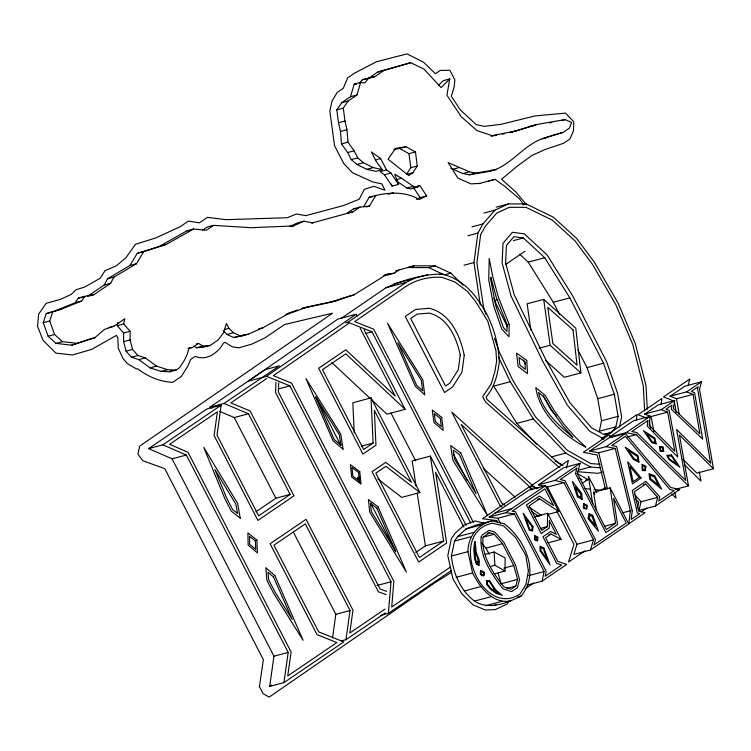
<?xml version="1.0" encoding="UTF-8"?>
<svg xmlns="http://www.w3.org/2000/svg" width="751" height="751" viewBox="0 0 751 751"><rect width="100%" height="100%" fill="white"/><g stroke="black" fill="none" stroke-linecap="round" stroke-linejoin="round"><path stroke-width="1.13" d="M493.961 573.961L504.982 571.023L505.132 557.909L494.074 552.004L485.259 554.351M547.704 514.454L558.735 511.525L539.603 498.767L529.089 505.911L541.743 530.413L547.366 526.592L547.648 513.318L534.412 516.838M275.955 382.221L275.561 392.501L378.429 591.807L386.108 594.595M278.724 382.85L278.368 391.938L380.072 588.981L386.662 591.375M380.879 615.322L388.37 613.332L391.008 581.781L289.886 385.864L266.549 376.326L248.346 381.17L337.856 319.081L356.049 314.247L357.11 316.312M478.19 563.879C479.194 557.589 473.562 552.586 475.045 546.108L474.679 549.572L475.467 558.81L477.082 563.438L478.978 565.315L476.453 564.292L474.594 558.969L473.778 549.432L474.548 542.128L475.158 541.452L476.312 552.98L478.716 558.34L479.288 561.795L478.978 565.315M636.416 419.987L637.008 414.543L601.645 438.584L603.917 439.053M611.858 437.467L609.643 437.016L633.637 420.701L650.178 416.307L649.193 425.385L674.849 451.342L667.648 412.149L661.237 409.68L644.696 414.073L651.108 416.552L667.648 412.149M615.229 448.422L598.688 452.815L589.601 451.041L606.132 446.638L615.229 448.422L630.352 510.736L628.869 523.719L645.034 512.726L638.735 511.121L634.351 491.774L645.719 484.038L657.632 497.34L655.473 506.005L638.932 510.408L641.091 501.743L635.139 495.087M480.302 304.925L473.965 262.568L477.88 233.11L482.949 223.939L494.928 210.139L508.343 203.934L526.113 203.906L553.393 217.199L576.665 238.433L594.529 262.428L618.242 303.395L635.299 343.601L645.963 385.432L647.278 409.342M172.092 458.833L273.955 656.186L269.693 686.405L283.916 682.621L288.187 652.403L186.323 455.05L172.092 458.833L148.642 448.6L206.947 408.957L221.169 405.174L217.03 435.167L258.654 515.815L290.121 494.421L248.487 413.773L224.051 403.447L209.82 407.23L211.951 408.131M332.533 637.871L335.819 614.327L293.219 531.802M341.602 640.856L345.976 639.692L350.041 610.544L305.31 523.888L273.974 545.198L318.696 631.863L343.798 641.898L283.916 682.621M661.021 404.047L661.931 398.481L637.993 414.759L646.733 418.129M644.696 414.073L658.12 404.949L674.661 400.546L673.356 408.506L699.904 433.787L693.042 394.369L686.667 391.862L670.127 396.265L676.501 398.772L693.042 394.369M438.565 85.37L443.297 80.648L449.783 78.921L446.92 95.227L461.302 116.781L477.054 130.618L492.112 135.649L516.472 130.862L536.89 124.469L565.118 119.597L571.539 122.46L569.549 127.98L562.987 132.448L542.166 138.775M398.809 270.116L394.313 273.167L387.112 274.19L353.918 294.89L336.401 300.719L308.351 306.708L287.99 313.984L262.794 327.802L248.309 334.176L240.245 335.819L233.495 332.749L228.952 328.347L226.426 323.456L223.46 332.928L218.156 339.996L210.139 345.46L202.967 346.023L198.461 343.385L192.397 347.516L189.008 347.816L187.459 353.683L184.436 360.217L179.451 367.802L176.128 370.065L169.642 371.792L161.08 371.398L150.069 367.868L138.832 359.607L131.481 357.223L126.055 351.205L123.624 341.649L123.624 333.003L117.222 325.652L117.869 322.545M176.128 370.065L167.557 369.67L156.555 366.141L145.319 357.88L137.968 355.505L132.542 349.478L130.111 339.921L130.101 331.275L123.708 323.925L124.788 318.762L113.88 326.178L104.436 329.464L94.767 337.772L71.589 345.188L56.062 343.385L48.083 336.213L43.239 322.733L46.224 313.599L61.873 308.971L81.634 301.01L84.816 296.335L93.997 294.636L110.688 283.287L113.945 277.1L136.419 263.751L143.741 251.594L166.45 244.319L193.58 229.017L206.394 230.247L213.566 225.375L250.918 227.703L293.378 225.957L304.014 221.179L312.594 222.916M451.389 556.059L454.533 541.077L457.5 536.712L465.995 528.957L475.524 525.287L492.055 520.884L504.203 523.766C525.465 539.781 540.053 572.966 521.194 596.041C507 602.828 489.183 610.704 474.463 601.091C460.307 590.202 453.266 573.454 451.389 556.059L467.929 551.656C467.976 536.768 477.505 524.282 492.055 520.884M577.913 349.994L587.019 367.624L597.777 398.678L601.551 420.72L599.336 431.205L615.876 426.803L618.092 416.326L614.309 394.275L603.56 363.231L569.831 297.884L544.757 257.743L523.344 237.954L513.909 236.687L506.409 245.511L505.601 262.859L514.182 294.674L545.949 360.011L569.971 402.78L591.563 427.835L603.504 434.294L611.521 432.557L615.876 426.803M619.519 426.962L621.64 416.899L617.622 393.44L606.592 361.616L572.6 295.753L547.075 254.889L524.348 233.89L512.379 232.284L503.029 243.286L502.119 262.944L511.046 296.054L543.104 361.982L567.437 405.315L589.854 431.337L603.447 438.678M527.756 584.973L542.091 581.161L544.128 571.539L514.36 513.872L505.714 512.726L489.173 517.129L497.829 518.265L514.36 513.872M637.336 507.948L638.744 502.306L635.768 498.993M566.432 468.033L568.432 460.438L530.544 486.207L538.223 488.094M547.423 487.033L576.965 544.278L573.877 554.407L590.417 550.014L593.506 539.875L563.963 482.64L547.423 487.033L538.439 484.827L563.56 467.742L580.101 463.348L577.425 473.524L606.357 529.596L615.585 523.316L610.122 487.85L593.581 492.252L596.407 510.558M489.511 532.788L483.757 536.702L482.959 537.988C481.56 556.134 493.022 573.107 503.893 586.813L511.215 589.188L515.796 586.071L517.608 579.387L513.75 565.484L502.522 543.724L494.167 534.252L489.511 532.788L487.305 533.37M688.066 385.488L689.85 378.983L663.48 396.913L674.285 401.175L676.247 412.477M670.127 396.265L685.015 386.145L701.547 381.743L699.5 389.225L713.45 468.746L696.909 473.149L682.809 459.161M386.512 169.914L380.025 171.632L384.456 174.776L392.088 186.117L398.565 184.389L390.942 173.059L386.512 169.914L380.663 158.592L371.37 151.937L376.439 161.756L382.315 169.613L375.829 171.341L366.76 169.332L356.922 164.441L351.271 159.616L347.619 152.547L341.498 143.873L340.485 131.472L338.494 122.76L336.805 109.843L341.667 102.718L350.445 96.748L354.219 84.112L360.705 82.385L364.789 83.004L368.75 78.057L375.04 76.564L384.24 70.312L410.731 62.68L424.09 69.158L441.1 87.585L449.783 78.921M341.667 102.718L348.145 100.991L356.932 95.02L360.705 82.385M78.066 343.46L62.54 341.658L54.56 334.486L49.726 321.006L52.701 311.872L61.873 308.971M93.997 294.636L87.52 296.354L104.201 285.014L107.459 278.828L129.932 265.478L136.419 263.751M363.587 206.854L369.239 197.222C385.601 192.463 403.916 190.388 419.227 199.494L426.671 195.88L419.715 185.459L417.556 186.032M366.263 206.957L369.511 206.093L375.725 195.504M129.932 265.478L137.255 253.322L166.45 244.319M508.849 601.082L507.009 604.048L495.341 609.596L485.324 610L473.036 604.818L461.818 593.759L452.919 578.843L447.803 555.609L451.332 538.777L454.956 533.463L464.118 525.08L474.932 520.922L483.503 522.949M393.777 149.383L399.57 148.454L408.966 153.692L410.788 167.717L406.413 174.448L412.9 172.721L417.274 165.99L415.453 151.965L406.056 146.736L395.627 148.407L388.032 159.165L408.722 175.556L412.9 172.721M55.396 310.698L75.156 302.728L78.339 298.063L84.816 296.335M336.805 109.843L343.291 108.125L348.145 100.991M476.453 564.292L477.082 563.438M359.626 83.079L362.264 79.784L368.75 78.057M266.549 376.326L356.049 314.247M348.567 323.512L273.373 375.678L291.557 383.104L393.862 581.302L391.722 606.996L450.581 566.977M341.095 318.48L385.911 287.783C403.409 279.926 422.682 274.331 441.973 274.012C456.702 277.541 469.15 287.145 477.57 299.583C491.06 317.523 498.345 339.677 499.321 362.01C497.584 374.599 494.59 387.366 485.981 397.166L487.296 399.701L558.941 463.348L561.936 465.029M345.685 322.855L347.929 322.254L406.084 282.414L414.148 278.452L427.695 274.669M362.264 79.784L368.553 78.292L377.753 72.03L410.731 62.68M202.601 230.144L207.079 227.093L213.566 225.375M360.02 207.079L353.533 208.797L346.68 213.462L353.158 211.735L360.02 207.079L369.511 206.093M396.904 181.216L406.826 188.032L410.694 188.905L417.18 187.177L419.715 185.459M169.642 371.792L171.303 370.656M450.872 168.318L462.888 173.537L469.262 174.814L490.103 171.284L492.046 169.97M490.103 171.284C512.435 165.736 524.733 141.995 547.563 137.339M383.714 275.476L387.826 274.894L389.628 273.674M209.82 407.23L265.15 369.605L279.381 365.821L224.051 403.447M148.642 448.6L162.864 444.817L221.169 405.174M266.671 378.532L230.876 402.874L250.177 411.032L293.97 495.876L257.912 520.396L214.11 435.533L217.386 411.811L169.623 444.292L188.013 452.318L291.106 652.046L287.727 675.956L336.842 642.565L317.025 634.642L270.116 543.752L306.051 519.317L352.961 610.188L349.778 633.037L384.991 609.089M505.733 264.361L525.08 251.21M255.875 511.825L275.889 498.213L290.121 494.421M354.219 432.858L352.829 402.733L371.022 397.889L373.106 443.081L363.662 449.502L322.479 369.708L345.845 353.824L405.127 409.333L386.934 414.176L371.689 399.898M359.813 482.142L357.664 477.974L359.494 476.735M415.725 552.464L425.404 545.883L443.597 541.039L430.342 456.092L412.149 460.936L416.092 486.188M443.597 541.039L419.396 557.495L375.857 473.139L385.92 466.296L419.884 492.553L401.691 497.387L377.819 478.941M489.173 517.129L528.882 490.131L545.423 485.728L558.735 511.525M589.601 451.041L608.911 437.899L625.452 433.505L670.643 487.437L679.674 489.549L655.473 506.005M505.714 512.726L545.423 485.728M538.439 484.827L554.98 480.424L580.101 463.348M609.643 437.016L626.184 432.614L650.178 416.307M606.132 446.638L625.452 433.505M686.667 391.862L701.547 381.743M661.237 409.68L674.661 400.546M269.693 686.405L271.618 685.09M345.976 639.692L385.329 612.929M388.37 613.332L451.398 570.478M582.232 483.381L587.911 479.514L576.918 473.383M535.726 516.829L537.66 515.515M547.864 542.898L561.1 539.378L551.027 534.055L545.611 537.735L557.815 561.382L566.667 564.442L542.091 581.161M525.127 588.831L533.67 583.029M641.157 511.9L646.949 507.958M585.001 550.84L568.545 562.03L573.942 544.315L557.007 511.506M590.417 550.014L628.756 523.945L610.122 487.85M451.623 572.337L433.825 583.471L269.158 697.106L263.057 693.624L259.414 686.574L263.376 659.707L164.76 468.633L142.859 460.776L137.874 454.139L139.648 446.16L332.562 313.186L284.638 324.498L265.15 337.743L252.139 344.005L238.959 347.816L232.209 346.784L224.962 342.259L223.197 343.46C218.306 352.735 205.981 361.447 195.363 356.256L190.604 359.494L187.928 365.972L181.366 376.411L172.646 382.343C159.85 381.818 147.684 376.476 137.63 368.75L136.325 368.872L127.454 363.653L122.854 358.311L118.217 348.004L117.86 338.138L116.433 335.368L91.829 349.337L72.396 355.007L55.874 353.101L43.042 340.269L37.55 326.234L38.667 314.068L46.205 303.291L60.624 299.358L71.401 294.27L75.935 289.811L84.732 286.985L100.202 278.245L104.98 270.735L116.367 265.76L125.915 257.846L135.462 244.272L155.729 237.964L179.921 226.868L188.435 221.085L199.428 222.822L207.464 217.358L226.079 219.677L287.333 217.724L296.392 213.997L305.882 215.64L343.836 205.445L359.213 199.231L364.263 189.374L373.716 186.295L385.056 190.2L381.761 183.807L372.965 182.033L352.435 172.683L343.751 163.549L334.542 145.703L329.849 111.157L332.036 100.925L337.274 92.373L343.282 88.289L347.629 77.879L354.923 72.922L376.42 61.76L407.004 53.894L423.508 62.192L435.392 73.701L440.208 70.425L449.905 70.284L454.871 79.897L454.064 87.492L451.276 96.222L460.438 110.012L476.303 124.657L484.348 126.356L500.823 124.375L534.975 115.945L565.531 113.11L573.811 121.831L573.407 131.059L569.896 138.973L563.588 143.263L545.076 149.515L531.905 155.485L516.679 166.638L501.565 179.273L515.853 192.003L526.611 204.882M159.972 246.046L187.093 230.735L193.58 229.017M605.822 487.577L600.669 490.187L593.947 489.511M416.467 199.409L420.185 197.607L426.671 195.88M494.271 605.372L496.345 604.386M290.083 226.248L297.527 222.906L304.014 221.179M223.225 330.806L227.009 334.477L233.768 337.546L241.822 335.894L244.929 334.533M486.62 584.362L487.361 584.053L487.286 581.471L486.517 580.514L489.68 580.664L495.172 589.235L502.231 595.29L496.214 593.431L490.309 588.981L486.62 584.362L486.517 580.514M286.863 313.796L297.584 309.966M71.589 345.188L87.238 339.856M308.351 306.708L301.864 308.436L329.924 302.446L346.342 296.983M544.391 138.015L556.5 134.166M536.89 124.469L509.985 132.589L516.472 130.862M395.617 270.914L414.176 265.816L435.101 265.882L450.835 273.148L463.104 285.192M311.749 223.094L353.158 211.735M377.753 72.03L384.24 70.312M368.553 78.292L375.04 76.564M350.445 96.748L356.932 95.02M338.494 122.76L344.981 121.033L343.291 108.125M340.485 131.472L346.962 129.745L344.981 121.033M341.498 143.873L347.976 142.146L354.106 150.82L357.758 157.898L363.409 162.714L373.247 167.604L382.315 169.613M347.619 152.547L354.106 150.82M351.271 159.616L357.758 157.898M399.57 148.454L406.056 146.736M356.922 164.441L363.409 162.714M375.265 160.029L380.663 158.592M408.966 153.692L415.453 151.965M366.76 169.332L373.247 167.604M561.87 120.46L565.118 119.597M384.456 174.776L390.942 173.059M410.788 167.717L417.274 165.99M557.58 133.885L562.987 132.448M396.181 179.696L401.578 178.259L413.313 186.304L417.18 187.177M452.928 169.21L459.415 167.482M137.255 253.322L143.741 251.594M406.826 188.032L413.313 186.304M462.888 173.537L469.375 171.81L475.74 173.087L496.589 169.557M387.976 194.256L393.383 192.81M469.262 174.814L475.74 173.087M291.21 226.53L293.378 225.957M107.459 278.828L113.945 277.1M478.819 183.657L495.116 179.329L504.663 186.267L519.551 198.902L523.569 204.572M488.629 181.047L495.116 179.329M104.201 285.014L110.688 283.287M75.156 302.728L81.634 301.01M46.224 313.599L52.701 311.872M43.239 322.733L49.726 321.006M496.214 207.163L508.343 203.934M483.897 213.068L494.928 210.139M522.809 204.788L526.113 203.906M48.083 336.213L54.56 334.486M471.919 226.877L482.949 223.939M108.473 327.614L113.88 326.178M117.222 325.652L123.708 323.925M56.062 343.385L62.54 341.658M467.957 235.758L477.88 233.11M88.28 339.499L94.767 337.772M123.624 333.003L130.101 331.275M123.624 341.649L130.111 339.921M414.176 265.816L407.69 267.544L428.614 267.609L435.101 265.882M384.953 274.772L387.112 274.19M513.421 240.602L523.344 237.954M387.826 274.894L394.313 273.167M126.055 351.205L132.542 349.478M393.965 283.822L414.148 278.452M464.034 265.206L473.965 262.568M347.431 296.617L353.918 294.89M224.633 329.501L228.952 328.347M329.924 302.446L336.401 300.719M385.911 287.783L406.084 282.414M285.831 314.556L287.99 313.984M439.729 274.603L441.973 274.012M131.481 357.223L137.968 355.505M450.835 273.148L444.348 274.866L428.614 267.609M227.009 334.477L233.495 332.749M196.302 343.958L198.461 343.385M138.832 359.607L145.319 357.88M258.466 328.947L262.794 327.802M188.079 348.661L192.397 347.516M233.768 337.546L240.245 335.819M193.777 346.164L196.48 347.751L202.967 346.023M241.822 335.894L248.309 334.176M210.139 345.46L203.652 347.178L196.48 347.751M519.654 254.223L528.216 262.137L544.757 257.743M150.069 367.868L156.555 366.141M161.08 371.398L167.557 369.67M365.296 333.613L372.017 331.829L470.727 523.072M493.905 298.25L494.505 300.456L497.81 299.574M545.564 360.433L564.358 377.302L580.898 372.9L575.782 328.131L543.686 299.396L527.146 303.789L530.854 330.187M528.216 262.137L553.29 302.287L569.831 297.884M278.114 388.999L289.886 385.864M219.386 411.276L234.265 417.556L248.487 413.773M539.115 348.229L550.136 345.291L580.898 372.9M600.697 467.826L590.361 467.019L565.719 453.097L533.36 418.983L510.248 381.705L493.707 386.108L516.819 423.386L536.552 444.188M587.019 367.624L603.56 363.231M361.334 446.216L373.106 443.081M597.777 398.678L614.309 394.275M516.819 423.386L533.36 418.983M357.664 477.974L359.804 477.411M601.551 420.72L618.092 416.326M604.912 434.322L611.521 432.557M551.384 456.908L565.719 453.097M627.301 437.007L636.116 434.66L688.489 485.869L675.262 489.389M578.232 470.248L590.361 467.019M660.683 451.069L662.889 450.487L662.579 447.727L660.354 447.408L660.711 450.544L662.889 450.487M602.34 472.135L597.937 473.308L577.266 471.694M585.667 480.114L587.911 479.514M537.397 499.349L539.603 498.767M495.144 513.074L511.684 508.671M465.995 528.957L482.527 524.555M643.513 484.63L645.719 484.038M457.5 536.712L474.041 532.318M454.533 541.077L471.065 536.683M483.137 537.19L494.167 534.252M677.468 490.14L679.674 489.549M540.748 528.347L547.366 526.592M641.091 501.743L657.632 497.34M481.419 542.964L485.981 548.127L502.522 543.724M622.635 512.783L630.352 510.736M535.594 538.157L537.8 537.575M548.821 534.637L551.027 534.055M377.096 585.48L391.008 581.781M604.564 526.254L615.585 523.316M475.768 562.236L479.072 561.354M490.516 566.442L494.918 565.268L504.982 571.023M576.965 544.278L593.506 539.875M456.073 577.35L472.614 572.947C479.711 587.357 492.722 604.208 510.811 600.969M503.827 568.122L513.75 565.484M335.819 614.327L350.041 610.544M464.221 590.999L480.762 586.597M528.695 575.642L544.128 571.539M517.608 579.387L501.067 583.78L498.101 573.088M491.764 590.033L495.078 589.15M506.972 588.418L515.796 586.071M474.463 601.091L491.004 596.688M273.955 656.186L288.187 652.403M517.88 596.923L521.194 596.041M485.456 605.728L501.997 601.326M491.163 136.288L496.702 135.199M502.241 134.11L504.456 133.678M78.339 298.063L85.22 296.786M530.403 126.196L534.919 125.417M549.601 122.882L551.854 122.488M369.239 197.222L372.552 196.724M353.533 208.797L355.645 208.581M479.851 183.375L470.849 183.882L457.838 178.062L448.112 162.573L469.375 171.81M487.286 581.471L489.361 581.565L494.674 589.882L498.608 593.243L496.439 592.577L490.741 588.277L487.361 584.053M600.011 464.287L590.84 463.564L567.136 450.178L535.397 416.711L512.614 379.978L499.528 352.501L494.477 338.279M187.093 230.735L189.421 230.961M584.973 488.601L590.577 489.164M354.219 84.112L356.265 84.422M626.184 432.614L636.116 434.66M554.98 480.424L563.963 482.64M347.929 322.254L372.017 331.829M162.864 444.817L186.323 455.05M559.805 467.272L557.796 466.155L485.399 401.832L482.696 396.603L491.163 383.996L494.796 371.914L496.627 361.419L495.97 350.755L487.765 321.081L475.627 301.564L467.329 291.275L454.815 281.925L441.945 277.307A95.546 75.673 75.1 0 0 407.464 285.408L354.641 321.597L373.632 329.135L473.412 522.471M578.937 477.955L581.95 479.636M555.092 460.842L562.978 465.291M401.578 178.259L394.773 174.251L398.565 184.389M504.672 505.113L501.828 503.245L461.17 424.465L532.788 489.577M501.95 506.859L500.053 505.611L451.773 412.083L536.214 488.835M528.798 506.991L541.236 515.289M531.398 511.422L539.115 516.566M483.268 468.267L515.205 497.293M331.886 362.63L369.99 398.312M671.835 494.045L675.984 498.11L674.952 492.337M713.45 468.746L679.439 435.017L688.489 485.869M684.349 464.606L700.927 481.053L699.331 471.91M556.125 415.791L550.896 409.717L542.973 395.608M611.323 437.486L609.07 434.791L583.32 452.299L597.148 455.012L605.4 488.985M413.228 187.177L420.185 197.607M553.29 302.287L559.711 314.735M596.904 492.797L588.427 476.359L592.68 503.94M593.581 492.252L594.651 494.318M547.648 513.318L561.1 539.378M531.004 489.821L529.427 486.77L482.442 518.725L496.749 520.603L497.81 522.658M497.829 518.265L500.485 523.419M453.294 453.679L467.206 480.621M485.981 548.127L489.192 554.341M430.342 456.092L466.146 525.475M364.047 329.745L405.127 409.333M463.921 527.164L435.636 472.37L446.667 543.02L418.654 562.067L372.008 471.694L385.732 462.363L411.473 482.255L374.355 410.346L375.96 445.202L362.921 454.073L318.631 368.262L345.817 349.778L395.11 395.937L360.151 328.215M390.999 413.069L415.678 460.879M371.022 397.889L419.884 492.553M316.049 397.345L340.654 445.014M370.562 502.973L395.833 551.919M234.265 417.556L275.889 498.213M494.505 300.456L507.225 326.619M523.513 360.105L525.54 364.291M498.429 356.922L510.248 381.705M391.327 184.089L392.088 186.117M485.935 314.218L483.606 307.647L476.904 262.878L480.649 234.669L485.277 226.304L496.711 213.124L509.234 207.332L525.963 207.314L552.304 220.137L574.975 240.836L592.483 264.352L615.951 304.887L632.774 344.54L643.241 385.639L644.63 410.769M598.688 452.815L607.493 489.07M467.929 551.656L472.614 572.947M651.108 416.552L653.858 431.534M649.333 421.264L650.601 428.136M676.501 398.772L679.242 414.543M417.162 493.078L425.404 545.883M543.686 299.396L550.136 345.291M346.962 129.745L347.976 142.146M494.074 552.004L494.918 565.268M507.075 324.526L506.981 331.454L503.414 327.643L495.641 305.422L490.788 279.926L490.854 277.269L496.402 297.781L507.075 324.526M509.14 324.235L508.981 336.739L501.743 329.013L493.679 305.948L488.713 279.888L489.22 258.447L492.722 276.443L498.307 297.067L509.14 324.235M549.403 520.875L549.253 528.113L541.227 533.567L526.432 504.907L539.396 496.101L553.478 505.489L544.907 488.882L512.041 511.234L515.374 511.675L546.193 571.389L545.16 576.27L561.635 565.062L556.688 563.353L542.954 536.74L550.727 531.455L556.416 534.468L549.403 520.875M534.618 535.585L534.468 539.875L537.613 540.973L537.885 537.096L534.618 535.585M535.181 536.58L535.078 539.368L537.078 540.063L537.256 537.547L535.181 536.58M481.166 536.918C479.251 556.219 491.501 574.29 503.048 588.812L511.647 591.6L517.364 587.723L519.561 579.622L515.421 564.705L503.902 542.382L494.937 532.224L489.07 530.375L482.433 534.881L481.166 536.918M483.869 572.853L483.231 575.191L480.903 573.633L481.203 571.361L483.869 572.853M484.536 572.45L484.235 575.397L483.372 575.979L481.316 575.304L480.255 573.783L480.715 570.319L484.536 572.45M532.215 526.892L531.905 529.915L529.821 529.464L525.672 518.077L532.215 526.892M533.041 526.667L532.6 531.023L529.305 530.309L523.09 513.243L533.041 526.667M647.822 420.616L647.221 426.155L677.74 457.021L669.179 410.45L665.93 409.192L671.995 405.071L671.31 409.248L702.673 439.128L694.591 392.689L691.324 391.402L698.167 386.756L697.595 388.849L710.634 463.217L676.604 429.469L685.672 480.387L636.735 432.538L631.788 431.525L647.822 420.616M632.22 510.821L631.234 519.42L639.777 513.618L637.317 512.989L632.229 490.525L645.813 481.297L659.735 496.843L658.655 501.161L674.304 490.516L669.901 489.483L625.32 436.275L611.736 445.512L616.599 446.46L632.22 510.821M645.118 466.803L644.733 469.844L642.894 469.694L642.725 465.526L645.118 466.803M645.869 466.343L645.316 470.717L642.246 470.464L642.002 464.278L645.869 466.343M460.232 355.007L458.288 369.745L449.774 383.188L445.559 386.052L410.703 318.508L417.077 314.125L429.309 313.101C447.943 317.851 456.561 337.8 460.232 355.007M464.231 355.214L461.996 372.102L452.553 387.028L444.517 392.491L405.287 316.481L415.556 309.431L429.375 308.276C450.365 313.524 460.241 335.8 464.231 355.214M583.846 503.686L583.255 508.089L586.719 509.253L587.244 505.367L583.846 503.686M584.278 504.569L583.856 507.638L586.278 508.455L586.644 505.742L584.278 504.569M528.413 570.835L525.963 584.438L519.945 594.116C481.025 619.2 446.413 532.825 492.374 523.212L503.574 525.86L515.665 537.641L525.681 555.064L528.413 570.835M589.075 513.825L587.939 518.443L598.434 531.201L592.746 515.27L589.075 513.825M589.817 515.421L589.131 518.19L595.421 525.841L592.013 516.284L589.817 515.421M576.862 468.202L575.435 473.599L605.879 532.572L617.585 524.611L613.548 498.411L626.24 522.996L593.966 544.944L595.515 539.856L564.977 480.687L560.218 479.514L576.862 468.202M639.185 477.58L633.168 481.673L629.845 466.39L639.185 477.58M641.138 478.002L632.455 483.916L627.658 461.837L641.138 478.002M671.507 454.946L666.832 455.388L669.047 459.678L679.937 467.244L671.507 454.946M671.263 455.819L667.977 456.129L669.507 459.086L677.13 464.381L671.263 455.819M663.696 451.342L660.101 451.435L659.538 446.423L663.199 446.948L663.696 451.342M654.994 442.47L652.347 441.87L646.827 433.956L654.177 438.706L654.994 442.47M656.139 443.775L651.943 442.827L643.457 430.652L654.9 438.04L656.139 443.775M654.731 475.862L649.024 473.656L649.728 479.26L661.593 489.154L654.731 475.862M654.168 476.81L650.169 475.27L650.601 478.659L658.543 485.287L654.168 476.81M543.921 548.023L539.903 546.118L540.091 550.765L550.07 564.874L543.921 548.023M543.358 548.756L540.748 547.517L540.861 550.474L547.31 559.598L543.358 548.756M637.852 460.485L633.928 458.617L628.531 450.553L637.327 456.411L637.852 460.485M638.951 462.128L633.44 459.509L625.161 447.127L638.134 455.763L638.951 462.128M585.677 447.08C563.475 435.73 539.425 413.36 535.792 387.638L545.179 395.345L553.862 410.055L564.076 424.409L575.782 437.58L585.677 447.08M580.936 497.35L578.195 495.923L575.266 486.948L580.786 494.017L580.936 497.35M582.091 499.321L577.397 496.871L572.365 481.438L581.828 493.576L582.091 499.321M526.78 360.452L516.557 353.13L518.134 366.441L527.559 373.669L526.78 360.452M524.911 361.738L519.016 357.514L519.917 365.146L525.362 369.323L524.911 361.738M460.72 452.834L450.628 445.55L452.872 460.241L487.512 515.562L460.72 452.834M459.33 454.421L453.219 450.009L454.665 459.471L476.134 493.764L459.33 454.421M359.757 471.628L350.351 464.597L351.703 477.035L361.053 484.151L359.757 471.628M358.565 472.482L351.956 467.535L352.886 476.181L359.466 481.184L358.565 472.482M572.722 437.026C558.378 425.366 542.87 411.032 538.523 392.463L543.949 396.913L552.464 411.332L562.828 425.892L572.722 437.026M378.1 506.869L368.394 499.546L369.745 512.116L406.404 572.046L378.1 506.869M376.899 508.23L370.459 503.367L371.332 511.515L395.448 550.934L376.899 508.23M237.494 513.365L232.641 509.591L226.558 497.81L214.917 469.563L235.88 504.25L237.494 513.365M240.236 518.124L231.327 511.187L224.924 498.777L203.709 447.314L237.654 503.47L240.236 518.124M441.748 417.443L432.257 409.971L433.956 422.484L443.221 430.407L441.748 417.443M440.349 418.429L434.275 413.651L435.345 421.518L441.278 426.596L440.349 418.429M256.861 540.053L247.905 532.947L248.14 545.066L257.405 552.905L256.861 540.053M255.387 540.983L249.492 536.298L249.642 544.203L255.744 549.366L255.387 540.983M340.916 445.212L334.186 439.523L315.57 396.838L339.368 434.867L340.916 445.212M343.038 449.164L333.05 440.724L305.929 378.523L340.804 434.247L343.038 449.164M274.885 575.642L265.826 567.672L266.905 580.288L273.439 592.924L303.075 640.265L274.885 575.642M273.552 577.059L268.013 572.178L268.67 579.753L274.885 591.807L292.158 619.387L273.552 577.059M573.041 329.914L547.751 307.272L552.839 343.47L577.068 365.221L573.041 329.914M422.635 390.67L416.617 385.282L397.814 342.738L421.349 380.381L422.635 390.67M424.709 394.763L415.453 386.483L387.554 323.343L422.832 379.781L424.709 394.763"/></g></svg>
